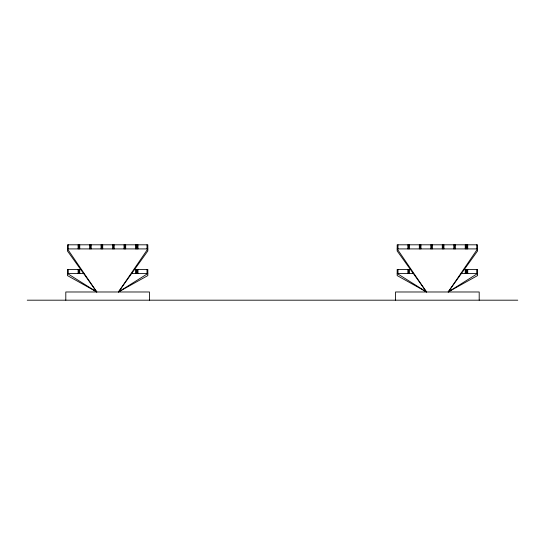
<?xml version="1.0" encoding="UTF-8"?>
<svg xmlns="http://www.w3.org/2000/svg" width="545" height="545" viewBox="0 0 545 545"><rect width="100%" height="100%" fill="white"/><g stroke="black" fill="none" stroke-linecap="round" stroke-linejoin="round"><path stroke-width="0.82" d="M83.848 273.529L67.444 273.529L96.806 291.984L67.444 248.915L147.824 248.915L118.463 291.984L147.824 275.579L147.824 269.421L135.521 269.421L135.521 273.529M131.42 273.529L147.824 273.529L118.463 291.984L147.824 250.966L147.824 244.814L67.444 244.814L67.444 250.966L96.806 291.984L67.444 275.579L67.444 269.421L79.747 269.421L79.747 273.529M413.58 273.529L397.176 273.529L426.537 291.984L397.176 248.915L477.556 248.915L448.194 291.984L477.556 275.579L477.556 269.421L465.253 269.421L465.253 273.529M461.152 273.529L477.556 273.529L448.194 291.984L477.556 250.966L477.556 244.814L397.176 244.814L397.176 250.966L426.537 291.984L397.176 275.579L397.176 269.421L409.479 269.421L409.479 273.529M27.25 300.186L517.75 300.186M479.198 300.186L479.198 291.984L395.534 291.984L395.534 300.186M476.739 244.814L476.739 248.915M476.739 269.421L476.739 273.529M467.719 244.814L467.719 248.915M467.719 269.421L467.719 273.529M466.895 244.814L466.895 248.915M466.895 269.421L466.895 273.529M466.077 244.814L466.077 248.915M466.077 269.421L466.077 273.529M465.253 244.814L465.253 248.915M455.409 244.814L455.409 248.915M454.591 244.814L454.591 248.915M453.774 244.814L453.774 248.915M443.93 244.814L443.93 248.915M443.105 244.814L443.105 248.915M442.288 244.814L442.288 248.915M432.444 244.814L432.444 248.915M431.626 244.814L431.626 248.915M430.802 244.814L430.802 248.915M420.965 244.814L420.965 248.915M420.141 244.814L420.141 248.915M419.323 244.814L419.323 248.915M409.479 244.814L409.479 248.915M408.661 244.814L408.661 248.915M408.661 269.421L408.661 273.529M407.837 244.814L407.837 248.915M407.837 269.421L407.837 273.529M397.993 244.814L397.993 248.915M397.993 269.421L397.993 273.529M149.466 300.186L149.466 291.984L65.802 291.984L65.802 300.186M147.007 244.814L147.007 248.915M147.007 269.421L147.007 273.529M137.98 244.814L137.98 248.915M137.98 269.421L137.98 273.529M137.163 244.814L137.163 248.915M137.163 269.421L137.163 273.529M136.339 244.814L136.339 248.915M136.339 269.421L136.339 273.529M135.521 244.814L135.521 248.915M125.677 244.814L125.677 248.915M124.86 244.814L124.86 248.915M124.035 244.814L124.035 248.915M114.198 244.814L114.198 248.915M113.374 244.814L113.374 248.915M112.556 244.814L112.556 248.915M102.712 244.814L102.712 248.915M101.895 244.814L101.895 248.915M101.07 244.814L101.07 248.915M91.226 244.814L91.226 248.915M90.409 244.814L90.409 248.915M89.591 244.814L89.591 248.915M79.747 244.814L79.747 248.915M78.923 244.814L78.923 248.915M78.923 269.421L78.923 273.529M78.105 244.814L78.105 248.915M78.105 269.421L78.105 273.529M68.261 244.814L68.261 248.915M68.261 269.421L68.261 273.529"/></g></svg>
